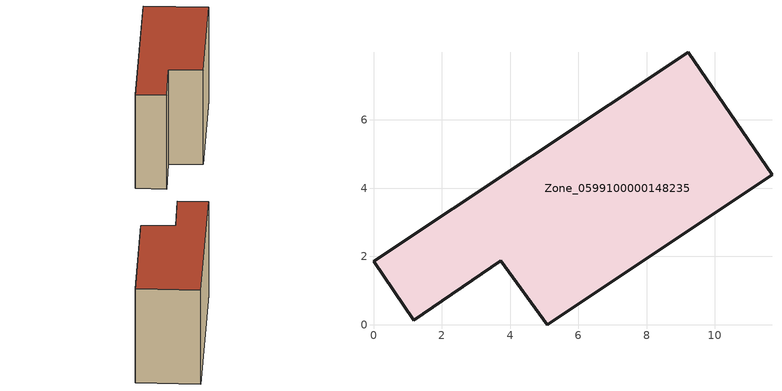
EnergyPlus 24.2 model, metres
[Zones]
Zone_0599100000148235
 floor ground (C_G): 0,1.86 9.22,7.98 11.67,4.39 5.09,0 3.72,1.87 1.18,0.13 z0
 wall outside (C_F): 9.22,7.98 0,1.86 1.18,0.13 3.72,1.87 5.09,0 11.67,4.39 9.22,7.98 z0:7.33
 roof outside (C_R): 11.67,4.39 9.22,7.98 0,1.86 1.18,0.13 3.72,1.87 5.09,0 z7.33
[BUILDING]
Pand.0599100000148235: North Axis=0; Terrain=City; Loads Convergence Tolerance Value=0.04; Temperature Convergence Tolerance Value=0.4; Solar Distribution=FullExterior; Maximum Number of Warmup Days=25; Minimum Number of Warmup Days=1
[Site:Location]
Rotterdam.The.Hague.AP_ZH_NLD Design_Conditions: Latitude=51.96; Longitude=4.45; Time Zone=1; Elevation=-4.5
[SITE:GROUNDTEMPERATURE:BUILDINGSURFACE]
18, 18, 18, 18, 18, 18, 18, 18, 18, 18, 18, 18
[MATERIAL] Thermal Absorptance=0.9; Solar Absorptance=0.7; Visible Absorptance=0.7
Name | Roughness | Thickness | Conductivity | Density | Specific Heat
G.TC.1946 | MediumSmooth | 0.15 | 1 | 540 | 1210
F.TC.1946 | Rough | 0.3 | 0.857143 | 1920 | 840
R.TC.1946 | MediumRough | 0.2 | 0.909091 | 1500 | 1000
[CONSTRUCTION]
C_G: G.TC.1946
C_F: F.TC.1946
C_R: R.TC.1946
[ZONE]
Zone_0599100000148235: Type=1; Multiplier=1; Ceiling Height=Autocalculate; Volume=Autocalculate; Floor Area=autocalculate; Part of Total Floor Area=Yes
[ZONEINFILTRATION:DESIGNFLOWRATE]
Infil_Zone_0599100000148235: Zone or ZoneList or Space or SpaceList=Zone_0599100000148235; Schedule=AlwaysOn; Design Flow Rate Calculation Method=Flow/Area; Flow Rate per Floor Area=0.003; Constant Term Coefficient=1; Temperature Term Coefficient=0; Velocity Term Coefficient=0; Velocity Squared Term Coefficient=0
[HVACTEMPLATE:ZONE:IDEALLOADSAIRSYSTEM]
Zone_0599100000148235: Maximum Heating Supply Air Temperature=50; Minimum Cooling Supply Air Temperature=13; Maximum Heating Supply Air Humidity Ratio=0.0156; Minimum Cooling Supply Air Humidity Ratio=0.0077; Heating Limit=NoLimit; Cooling Limit=NoLimit; Dehumidification Control Type=ConstantSensibleHeatRatio; Cooling Sensible Heat Ratio=0.7; Dehumidification Setpoint=60; Humidification Control Type=None; Humidification Setpoint=30; Outdoor Air Method=None; Outdoor Air Flow Rate per Person=0.00944; Outdoor Air Flow Rate per Zone Floor Area=0; Outdoor Air Flow Rate per Zone=0; Demand Controlled Ventilation Type=None; Outdoor Air Economizer Type=NoEconomizer; Heat Recovery Type=None; Sensible Heat Recovery Effectiveness=0.7; Latent Heat Recovery Effectiveness=0.65
[ZONECONTROL:THERMOSTAT]
ThermostatControl_Zone_0599100000148235: Zone or ZoneList=Zone_0599100000148235; Control Type Schedule=DualSetpointControlType; Control 1=Thermostat_Zone_0599100000148235; Temperature Difference Between Cutout And Setpoint=0
[THERMOSTATSETPOINT:DUALSETPOINT]
Thermostat_Zone_0599100000148235: Heating Setpoint Temperature Schedule=HeatingSetpoint_Zone_0599100000148235; Cooling Setpoint Temperature Schedule=CoolingSetpoint_Zone_0599100000148235
[SCHEDULE:COMPACT]
HeatingSetpoint_Zone_0599100000148235: Through: 12/31, For: AllDays, Until: 24:00, 21
CoolingSetpoint_Zone_0599100000148235: Through: 12/31, For: AllDays, Until: 24:00, 24
DualSetpointControlType: Through: 12/31, For: AllDays, Until: 24:00, 4
AlwaysOn: Through: 12/31, For: AllDays, Until: 24:00, 1
